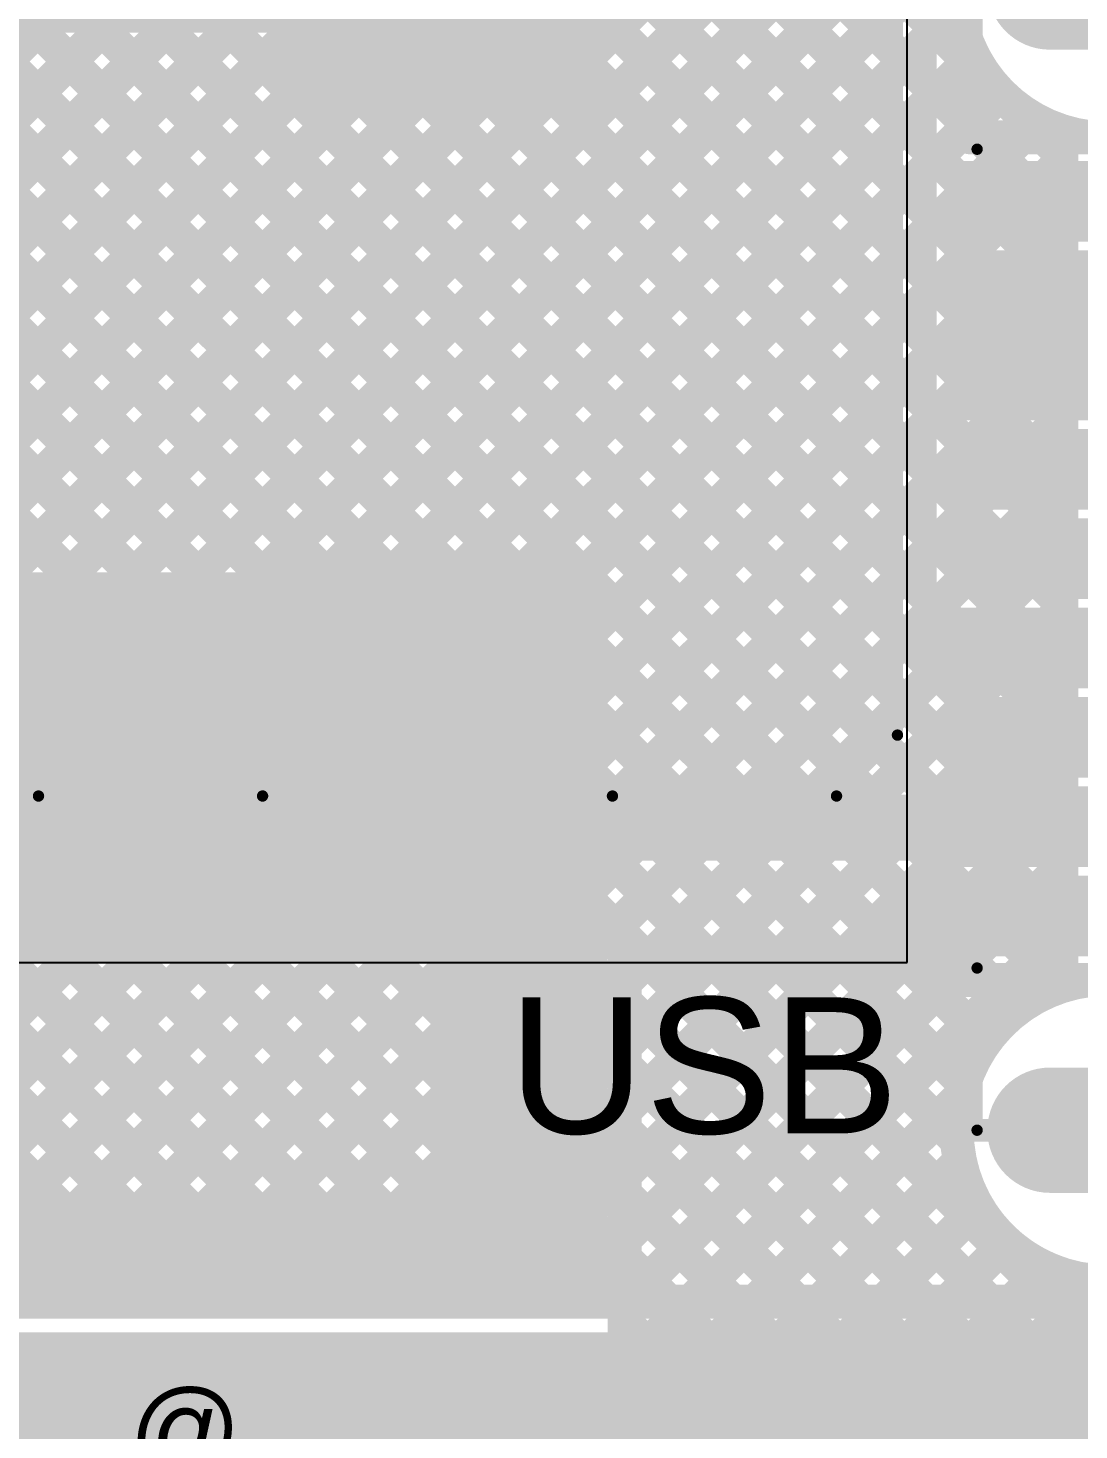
# Model space of a CAD drawing. Header units: millimetres. Extents: x -0.27 to 3.22, y -0.27 to 1.91.
# Drawn here: x 2.23 to 2.693, y 0.88 to 1.498 of the extents above; entities that cross this region are included whole.
import ezdxf

# ---------------------------------------------------------------- set-up
doc = ezdxf.new("R2010")
doc.units = ezdxf.units.MM
doc.header["$MEASUREMENT"] = 0
for name, color, linetype in [('BottomLayer', 5, 'Continuous'), ('BottomSolder', 6, 'Continuous'), ('MultiLayer', 9, 'Continuous'), ('PadHoleLayer', 156, 'Continuous'), ('TopLayer', 1, 'Continuous'), ('TopOverlay', 2, 'Continuous'), ('TopPaste', 8, 'Continuous'), ('TopSolder', 216, 'Continuous')]:
    doc.layers.add(name, color=color, linetype=linetype)
doc.styles.add('Arial', font='', dxfattribs={"height": 0.2})
doc.styles.get('Arial').set_extended_font_data('Arial')

# ---------------------------------------------------------------- blocks, each defined once
blk = doc.blocks.new('U231_091N_4BLRA00_S_1')
at = {"layer": 'BottomLayer'}
h = blk.add_hatch(color=5, dxfattribs=at)
edge = h.paths.add_edge_path()
edge.add_arc((-0.25197, 0.04429), 0.02362, 180, 360)
edge.add_line((-0.22835, 0.04429), (-0.22835, 0.12303))
edge.add_arc((-0.25197, 0.12303), 0.02362, 0, 180)
edge.add_line((-0.27559, 0.12303), (-0.27559, 0.04429))
h = blk.add_hatch(color=5, dxfattribs=at)
edge = h.paths.add_edge_path()
edge.add_arc((0.25197, 0.12303), 0.02362, 0, 180)
edge.add_line((0.22835, 0.12303), (0.22835, 0.04429))
edge.add_arc((0.25197, 0.04429), 0.02362, 180, 360)
edge.add_line((0.27559, 0.04429), (0.27559, 0.12303))
at = {"layer": 'BottomSolder'}
h = blk.add_hatch(color=6, dxfattribs=at)
edge = h.paths.add_edge_path()
edge.add_arc((-0.25197, 0.04429), 0.02762, 180, 360)
edge.add_line((-0.22435, 0.04429), (-0.22435, 0.12303))
edge.add_arc((-0.25197, 0.12303), 0.02762, 0, 180)
edge.add_line((-0.27959, 0.12303), (-0.27959, 0.04429))
h = blk.add_hatch(color=6, dxfattribs=at)
edge = h.paths.add_edge_path()
edge.add_arc((0.25197, 0.12303), 0.02762, 0, 180)
edge.add_line((0.22435, 0.12303), (0.22435, 0.04429))
edge.add_arc((0.25197, 0.04429), 0.02762, 180, 360)
edge.add_line((0.27959, 0.04429), (0.27959, 0.12303))
at = {"layer": 'MultiLayer'}
h = blk.add_hatch(color=9, dxfattribs=at)
edge = h.paths.add_edge_path()
edge.add_arc((-0.25197, 0.04429), 0.02362, 180, 360)
edge.add_line((-0.22835, 0.04429), (-0.22835, 0.12303))
edge.add_arc((-0.25197, 0.12303), 0.02362, 0, 180)
edge.add_line((-0.27559, 0.12303), (-0.27559, 0.04429))
h = blk.add_hatch(color=9, dxfattribs=at)
edge = h.paths.add_edge_path()
edge.add_arc((0.25197, 0.12303), 0.02362, 0, 180)
edge.add_line((0.22835, 0.12303), (0.22835, 0.04429))
edge.add_arc((0.25197, 0.04429), 0.02362, 180, 360)
edge.add_line((0.27559, 0.04429), (0.27559, 0.12303))
at = {"layer": 'PadHoleLayer'}
h = blk.add_hatch(color=156, dxfattribs=at)
edge = h.paths.add_edge_path()
edge.add_arc((-0.25197, 0.04626), 0.01181, 180, 360)
edge.add_line((-0.24016, 0.04626), (-0.24016, 0.12106))
edge.add_arc((-0.25197, 0.12106), 0.01181, 0, 180)
edge.add_line((-0.26378, 0.12106), (-0.26378, 0.04626))
h = blk.add_hatch(color=156, dxfattribs=at)
edge = h.paths.add_edge_path()
edge.add_arc((0.25197, 0.04626), 0.01181, 180, 360)
edge.add_line((0.26378, 0.04626), (0.26378, 0.12106))
edge.add_arc((0.25197, 0.12106), 0.01181, 0, 180)
edge.add_line((0.24016, 0.12106), (0.24016, 0.04626))
at = {"layer": 'TopLayer'}
for points in [[(-0.17126, 0.16043), (-0.1437, 0.16043), (-0.1437, 0.09744), (-0.17126, 0.09744)], [(-0.13189, 0.16043), (-0.10433, 0.16043), (-0.10433, 0.09744), (-0.13189, 0.09744)], [(-0.09252, 0.16043), (-0.06496, 0.16043), (-0.06496, 0.09744), (-0.09252, 0.09744)], [(-0.05315, 0.16043), (-0.02559, 0.16043), (-0.02559, 0.09744), (-0.05315, 0.09744)], [(-0.01378, 0.16043), (0.01378, 0.16043), (0.01378, 0.09744), (-0.01378, 0.09744)], [(0.02559, 0.16043), (0.05315, 0.16043), (0.05315, 0.09744), (0.02559, 0.09744)], [(0.06496, 0.16043), (0.09252, 0.16043), (0.09252, 0.09744), (0.06496, 0.09744)], [(0.10433, 0.16043), (0.13189, 0.16043), (0.13189, 0.09744), (0.10433, 0.09744)], [(0.1437, 0.16043), (0.17126, 0.16043), (0.17126, 0.09744), (0.1437, 0.09744)]]:
    blk.add_hatch(color=1, dxfattribs=at).paths.add_polyline_path(points)
h = blk.add_hatch(color=1, dxfattribs=at)
edge = h.paths.add_edge_path()
edge.add_arc((-0.25197, 0.04429), 0.02362, 180, 360)
edge.add_line((-0.22835, 0.04429), (-0.22835, 0.12303))
edge.add_arc((-0.25197, 0.12303), 0.02362, 0, 180)
edge.add_line((-0.27559, 0.12303), (-0.27559, 0.04429))
h = blk.add_hatch(color=1, dxfattribs=at)
edge = h.paths.add_edge_path()
edge.add_arc((0.25197, 0.12303), 0.02362, 0, 180)
edge.add_line((0.22835, 0.12303), (0.22835, 0.04429))
edge.add_arc((0.25197, 0.04429), 0.02362, 180, 360)
edge.add_line((0.27559, 0.04429), (0.27559, 0.12303))
at = {"layer": 'TopPaste'}
for points in [[(-0.17126, 0.16043), (-0.1437, 0.16043), (-0.1437, 0.09744), (-0.17126, 0.09744)], [(-0.13189, 0.16043), (-0.10433, 0.16043), (-0.10433, 0.09744), (-0.13189, 0.09744)], [(-0.09252, 0.16043), (-0.06496, 0.16043), (-0.06496, 0.09744), (-0.09252, 0.09744)], [(-0.05315, 0.16043), (-0.02559, 0.16043), (-0.02559, 0.09744), (-0.05315, 0.09744)], [(-0.01378, 0.16043), (0.01378, 0.16043), (0.01378, 0.09744), (-0.01378, 0.09744)], [(0.02559, 0.16043), (0.05315, 0.16043), (0.05315, 0.09744), (0.02559, 0.09744)], [(0.06496, 0.16043), (0.09252, 0.16043), (0.09252, 0.09744), (0.06496, 0.09744)], [(0.10433, 0.16043), (0.13189, 0.16043), (0.13189, 0.09744), (0.10433, 0.09744)], [(0.1437, 0.16043), (0.17126, 0.16043), (0.17126, 0.09744), (0.1437, 0.09744)]]:
    blk.add_hatch(color=8, dxfattribs=at).paths.add_polyline_path(points)
at = {"layer": 'TopSolder'}
for points in [[(-0.17526, 0.16443), (-0.1397, 0.16443), (-0.1397, 0.09344), (-0.17526, 0.09344)], [(-0.13589, 0.16443), (-0.10033, 0.16443), (-0.10033, 0.09344), (-0.13589, 0.09344)], [(-0.09652, 0.16443), (-0.06096, 0.16443), (-0.06096, 0.09344), (-0.09652, 0.09344)], [(-0.05715, 0.16443), (-0.02159, 0.16443), (-0.02159, 0.09344), (-0.05715, 0.09344)], [(-0.01778, 0.16443), (0.01778, 0.16443), (0.01778, 0.09344), (-0.01778, 0.09344)], [(0.02159, 0.16443), (0.05715, 0.16443), (0.05715, 0.09344), (0.02159, 0.09344)], [(0.06096, 0.16443), (0.09652, 0.16443), (0.09652, 0.09344), (0.06096, 0.09344)], [(0.10033, 0.16443), (0.13589, 0.16443), (0.13589, 0.09344), (0.10033, 0.09344)], [(0.1397, 0.16443), (0.17526, 0.16443), (0.17526, 0.09344), (0.1397, 0.09344)]]:
    blk.add_hatch(color=216, dxfattribs=at).paths.add_polyline_path(points)
h = blk.add_hatch(color=216, dxfattribs=at)
edge = h.paths.add_edge_path()
edge.add_arc((-0.25197, 0.04429), 0.02762, 180, 360)
edge.add_line((-0.22435, 0.04429), (-0.22435, 0.12303))
edge.add_arc((-0.25197, 0.12303), 0.02762, 0, 180)
edge.add_line((-0.27959, 0.12303), (-0.27959, 0.04429))
h = blk.add_hatch(color=216, dxfattribs=at)
edge = h.paths.add_edge_path()
edge.add_arc((0.25197, 0.12303), 0.02762, 0, 180)
edge.add_line((0.22435, 0.12303), (0.22435, 0.04429))
edge.add_arc((0.25197, 0.04429), 0.02762, 180, 360)
edge.add_line((0.27959, 0.04429), (0.27959, 0.12303))
at = {"layer": 'TopOverlay'}
for points, const_width in [([(-0.114, 0.17489, 1), (-0.124, 0.17489, 1)], 0.01), ([(-0.1265, 0.17489, 1), (-0.1215, 0.17489, 1)], 0.005), ([(-0.1165, 0.17489, 1), (-0.1115, 0.17489, 1)], 0.005), ([(-0.25322, 0.15516, 1), (-0.25072, 0.15516, 1)], 0.0025), ([(-0.18172, 0.15516, 1), (-0.17922, 0.15516, 1)], 0.0025), ([(0.17922, 0.15516, 1), (0.18172, 0.15516, 1)], 0.0025), ([(0.25072, 0.15516, 1), (0.25322, 0.15516, 1)], 0.0025), ([(-0.25322, -0.029, 1), (-0.25072, -0.029, 1)], 0.0025), ([(0.25072, -0.036, 1), (0.25322, -0.036, 1)], 0.0025), ([(0.01002, -0.31106, 1), (0.01502, -0.31106, 1)], 0.005), ([(-0.01248, -0.34356, 1), (-0.00748, -0.34356, 1)], 0.005), ([(0.03032, -0.34576, 1), (0.03532, -0.34576, 1)], 0.005), ([(0.01002, -0.36606, 1), (0.01502, -0.36606, 1)], 0.005), ([(0.01002, -0.36606, 1), (0.01502, -0.36606, 1)], 0.005), ([(0.01002, -0.36606, 1), (0.01502, -0.36606, 1)], 0.005), ([(-0.25322, -0.40488, 1), (-0.25072, -0.40488, 1)], 0.0025), ([(-0.25322, -0.40488, 1), (-0.25072, -0.40488, 1)], 0.0025), ([(0.25072, -0.40488, 1), (0.25322, -0.40488, 1)], 0.0025), ([(0.25072, -0.40488, 1), (0.25322, -0.40488, 1)], 0.0025)]:
    blk.add_lwpolyline(points, format="xyb", close=True, dxfattribs=dict(at, const_width=const_width))
for points, const_width in [([(-0.25197, 0.15516), (-0.18047, 0.15516)], 0.005), ([(0.18047, 0.15516), (0.25197, 0.15516)], 0.005), ([(-0.25197, -0.029), (-0.25197, -0.40488)], 0.005), ([(0.25197, -0.036), (0.25197, -0.40488)], 0.005), ([(0.01252, -0.31106), (0.01252, -0.36606)], 0.01), ([(-0.00998, -0.34356), (0.01252, -0.36606)], 0.01), ([(0.03282, -0.34576), (0.01252, -0.36606)], 0.01), ([(-0.25197, -0.40488), (0.25197, -0.40488)], 0.005)]:
    blk.add_lwpolyline(points, dxfattribs=dict(at, const_width=const_width))
blk.add_text('Board Edge', height=0.03937, dxfattribs=at).set_placement((-0.19248, -0.28794))
blk = doc.blocks.new('74437368033_158')
at = {"layer": 'TopLayer'}
for points in [[(-0.26772, 0.0689), (-0.1063, 0.0689), (-0.1063, -0.0689), (-0.26772, -0.0689)], [(0.1063, 0.0689), (0.26772, 0.0689), (0.26772, -0.0689), (0.1063, -0.0689)]]:
    blk.add_hatch(color=1, dxfattribs=at).paths.add_polyline_path(points)
at = {"layer": 'TopPaste'}
for points in [[(-0.26772, 0.0689), (-0.1063, 0.0689), (-0.1063, -0.0689), (-0.26772, -0.0689)], [(0.1063, 0.0689), (0.26772, 0.0689), (0.26772, -0.0689), (0.1063, -0.0689)]]:
    blk.add_hatch(color=8, dxfattribs=at).paths.add_polyline_path(points)
at = {"layer": 'TopSolder'}
for points in [[(-0.27172, 0.0729), (-0.1023, 0.0729), (-0.1023, -0.0729), (-0.27172, -0.0729)], [(0.1023, 0.0729), (0.27172, 0.0729), (0.27172, -0.0729), (0.1023, -0.0729)]]:
    blk.add_hatch(color=216, dxfattribs=at).paths.add_polyline_path(points)
at = {"layer": 'TopOverlay', "const_width": 0.005}
for points in [[(-0.17669, 0.20268), (-0.20354, 0.17583)], [(-0.17669, 0.20268), (0.17669, 0.20268)], [(0.17669, 0.20268), (0.20354, 0.17583)], [(-0.20354, 0.17583), (-0.20354, 0.07709)], [(0.20354, 0.17583), (0.20354, 0.07709)], [(-0.20354, -0.07709), (-0.20354, -0.17583)], [(0.20354, -0.07709), (0.20354, -0.17583)], [(-0.20354, -0.17583), (-0.17669, -0.20268)], [(0.20354, -0.17583), (0.17669, -0.20268)], [(-0.17669, -0.20268), (0.17669, -0.20268)]]:
    blk.add_lwpolyline(points, dxfattribs=at)
at = {"layer": 'TopOverlay'}
for points, const_width in [([(-0.17794, 0.20268, 1), (-0.17544, 0.20268, 1)], 0.0025), ([(-0.17794, 0.20268, 1), (-0.17544, 0.20268, 1)], 0.0025), ([(0.17544, 0.20268, 1), (0.17794, 0.20268, 1)], 0.0025), ([(0.17544, 0.20268, 1), (0.17794, 0.20268, 1)], 0.0025), ([(-0.20479, 0.17583, 1), (-0.20229, 0.17583, 1)], 0.0025), ([(-0.20479, 0.17583, 1), (-0.20229, 0.17583, 1)], 0.0025), ([(0.20229, 0.17583, 1), (0.20479, 0.17583, 1)], 0.0025), ([(0.20229, 0.17583, 1), (0.20479, 0.17583, 1)], 0.0025), ([(-0.21638, 0.08835, 1), (-0.23575, 0.08835, 1)], 0.01), ([(-0.23825, 0.08835, 1), (-0.23325, 0.08835, 1)], 0.005), ([(-0.21888, 0.08835, 1), (-0.21388, 0.08835, 1)], 0.005), ([(-0.20479, 0.07709, 1), (-0.20229, 0.07709, 1)], 0.0025), ([(0.20229, 0.07709, 1), (0.20479, 0.07709, 1)], 0.0025), ([(-0.20479, -0.07709, 1), (-0.20229, -0.07709, 1)], 0.0025), ([(0.20229, -0.07709, 1), (0.20479, -0.07709, 1)], 0.0025), ([(-0.20479, -0.17583, 1), (-0.20229, -0.17583, 1)], 0.0025), ([(-0.20479, -0.17583, 1), (-0.20229, -0.17583, 1)], 0.0025), ([(0.20229, -0.17583, 1), (0.20479, -0.17583, 1)], 0.0025), ([(0.20229, -0.17583, 1), (0.20479, -0.17583, 1)], 0.0025), ([(-0.17794, -0.20268, 1), (-0.17544, -0.20268, 1)], 0.0025), ([(-0.17794, -0.20268, 1), (-0.17544, -0.20268, 1)], 0.0025), ([(0.17544, -0.20268, 1), (0.17794, -0.20268, 1)], 0.0025), ([(0.17544, -0.20268, 1), (0.17794, -0.20268, 1)], 0.0025)]:
    blk.add_lwpolyline(points, format="xyb", close=True, dxfattribs=dict(at, const_width=const_width))

msp = doc.modelspace()

# ---------------------------------------------------------------- hatches: boundary and pattern name
at = {"layer": 'TopLayer'}
for points in [[(2.045, 1.496), (2.475, 1.496), (2.475, 1.603), (2.045, 1.603)], [(2.641, 1.325), (2.733, 1.325), (2.733, 1.397), (2.641, 1.397)], [(2.017, 1.086), (2.478, 1.086), (2.478, 1.258), (2.017, 1.258)], [(2.443, 1.131), (2.715, 1.131), (2.715, 1.16), (2.443, 1.16)], [(2.407, 0.976), (2.478, 0.976), (2.478, 1.116), (2.407, 1.116)], [(1.804, 0.93), (2.478, 0.93), (2.478, 0.983), (1.804, 0.983)], [(2.168, 0.8585), (3.082, 0.8585), (3.082, 0.8985), (2.168, 0.8985)], [(2.25583, 0.724), (2.31883, 0.724), (2.31883, 0.898), (2.25583, 0.898)]]:
    msp.add_hatch(color=1, dxfattribs=at).paths.add_polyline_path(points)

# ---------------------------------------------------------------- linework, layer by layer
at = {"layer": 'BottomLayer'}
for points, const_width in [([(1.89795, 1.805), (2.65155, 1.05139)], 0.015), ([(1.92623, 1.805), (2.66561, 1.06562)], 0.015), ([(1.95452, 1.805), (2.68416, 1.07535)], 0.015), ([(1.9828, 1.805), (2.6849, 1.1029)], 0.015), ([(2.01108, 1.805), (2.6849, 1.13118)], 0.015), ([(2.02215, 1.2291), (2.59805, 1.805)], 0.015), ([(2.02215, 1.20081), (2.62633, 1.805)], 0.015), ([(2.02215, 1.28567), (2.54148, 1.805)], 0.015), ([(2.02215, 1.25738), (2.56976, 1.805)], 0.015), ([(2.03937, 1.805), (2.6849, 1.15947)], 0.015), ([(2.06765, 1.805), (2.6849, 1.18775)], 0.015), ([(2.09594, 1.805), (2.6849, 1.21604)], 0.015), ([(2.12422, 1.805), (2.6849, 1.24432)], 0.015), ([(2.15251, 1.805), (2.6849, 1.2726)], 0.015), ([(2.18079, 1.805), (2.6849, 1.30089)], 0.015), ([(2.20907, 1.805), (2.6849, 1.32917)], 0.015), ([(2.23736, 1.805), (2.6849, 1.35746)], 0.015), ([(2.26564, 1.805), (2.6849, 1.38574)], 0.015), ([(2.29393, 1.805), (2.6849, 1.41403)], 0.015), ([(2.32221, 1.805), (2.6849, 1.44231)], 0.015), ([(2.02215, 1.17253), (2.6315, 1.78188)], 0.015), ([(2.02215, 1.14425), (2.6315, 1.7536)], 0.015), ([(2.02215, 1.11596), (2.6315, 1.72532)], 0.015), ([(1.9705, 1.70416), (2.64201, 1.03265)], 0.015), ([(2.02215, 1.08768), (2.6315, 1.69703)], 0.015), ([(1.9705, 1.67588), (2.63895, 1.00743)], 0.015), ([(2.02215, 1.05939), (2.6315, 1.66875)], 0.015), ([(1.9705, 1.64759), (2.68159, 0.9365)], 0.015), ([(2.02215, 1.03111), (2.6315, 1.64046)], 0.015), ([(1.9705, 1.61931), (2.65331, 0.9365)], 0.015), ([(2.02215, 1.00282), (2.6315, 1.61218)], 0.015), ([(1.9705, 1.59103), (2.62503, 0.9365)], 0.015), ([(2.02215, 0.97454), (2.6315, 1.58389)], 0.015), ([(2.03434, 0.95845), (2.6315, 1.55561)], 0.015), ([(2.04848, 0.94431), (2.63367, 1.5295)], 0.015), ([(2.01789, 1.51535), (2.59674, 0.9365)], 0.015), ([(2.06896, 0.9365), (2.63941, 1.50695)], 0.015), ([(2.02215, 1.48281), (2.56846, 0.9365)], 0.015), ([(2.09724, 0.9365), (2.64622, 1.48547)], 0.015), ([(2.12553, 0.9365), (2.65813, 1.4691)], 0.015), ([(2.02215, 1.45453), (2.54017, 0.9365)], 0.015), ([(2.15381, 0.9365), (2.67438, 1.45707)], 0.015), ([(2.6849, 1.0756), (2.6849, 1.45262)], 0.015), ([(2.1821, 0.9365), (2.6849, 1.43931)], 0.015), ([(2.02215, 1.42624), (2.51189, 0.9365)], 0.015), ([(2.21038, 0.9365), (2.6849, 1.41102)], 0.015), ([(2.02215, 1.39796), (2.4836, 0.9365)], 0.015), ([(2.23866, 0.9365), (2.6849, 1.38274)], 0.015), ([(2.02215, 1.36967), (2.45532, 0.9365)], 0.015), ([(2.26695, 0.9365), (2.6849, 1.35445)], 0.015), ([(2.69725, 1.357), (2.71906, 1.357)], 0.01), ([(2.02215, 1.34139), (2.42704, 0.9365)], 0.015), ([(2.29523, 0.9365), (2.6849, 1.32617)], 0.015), ([(2.02215, 1.31311), (2.39875, 0.9365)], 0.015), ([(2.32352, 0.9365), (2.6849, 1.29788)], 0.015), ([(2.02215, 1.28482), (2.37047, 0.9365)], 0.015), ([(2.3518, 0.9365), (2.6849, 1.2696)], 0.015), ([(2.02215, 1.25654), (2.34218, 0.9365)], 0.015), ([(2.38009, 0.9365), (2.6849, 1.24132)], 0.015), ([(2.02215, 1.22825), (2.3139, 0.9365)], 0.015), ([(2.40837, 0.9365), (2.6849, 1.21303)], 0.015), ([(2.02215, 1.19997), (2.28561, 0.9365)], 0.015), ([(2.43665, 0.9365), (2.6849, 1.18475)], 0.015), ([(2.02215, 1.17168), (2.25733, 0.9365)], 0.015), ([(2.46494, 0.9365), (2.6849, 1.15646)], 0.015), ([(2.02215, 1.1434), (2.22905, 0.9365)], 0.015), ([(2.49322, 0.9365), (2.6849, 1.12818)], 0.015), ([(2.52151, 0.9365), (2.6849, 1.09989)], 0.015), ([(2.54979, 0.9365), (2.64051, 1.02722)], 0.015), ([(2.64628, 1.01214), (2.71928, 1.01214)], 0.01), ([(2.57808, 0.9365), (2.64017, 0.9986)], 0.015), ([(2.60636, 0.9365), (2.64806, 0.9782)], 0.015), ([(2.63464, 0.9365), (2.66078, 0.96263)], 0.015), ([(2.66293, 0.9365), (2.67785, 0.95143)], 0.015), ([(2.69121, 0.9365), (2.70034, 0.94563)], 0.015), ([(2.05629, 0.9365), (3.06047, 0.9365)], 0.015), ([(2.042, 0.902), (3.06047, 0.902)], 0.04)]:
    msp.add_lwpolyline(points, dxfattribs=dict(at, const_width=const_width))
at = {"layer": 'BottomLayer', "const_width": 0.015}
for points in [[(2.6849, 1.45262, -0.381987), (2.64015, 1.5295)], [(2.7055, 0.94543, -0.854223), (2.6849, 1.0756)]]:
    msp.add_lwpolyline(points, format="xyb", dxfattribs=at)
at = {"layer": 'BottomLayer'}
for points, const_width in [([(2.64247, 1.48547, 1), (2.64997, 1.48547, 1)], 0.0075), ([(2.65438, 1.4691, 1), (2.66188, 1.4691, 1)], 0.0075), ([(2.67063, 1.45707, 1), (2.67813, 1.45707, 1)], 0.0075), ([(2.68115, 1.45262, 1), (2.68865, 1.45262, 1)], 0.0075), ([(2.68115, 1.45262, 1), (2.68865, 1.45262, 1)], 0.0075), ([(2.68115, 1.44231, 1), (2.68865, 1.44231, 1)], 0.0075), ([(2.68115, 1.43931, 1), (2.68865, 1.43931, 1)], 0.0075), ([(2.68115, 1.41403, 1), (2.68865, 1.41403, 1)], 0.0075), ([(2.68115, 1.41102, 1), (2.68865, 1.41102, 1)], 0.0075), ([(2.68115, 1.38574, 1), (2.68865, 1.38574, 1)], 0.0075), ([(2.68115, 1.38274, 1), (2.68865, 1.38274, 1)], 0.0075), ([(2.68115, 1.35746, 1), (2.68865, 1.35746, 1)], 0.0075), ([(2.68115, 1.35445, 1), (2.68865, 1.35445, 1)], 0.0075), ([(2.69475, 1.357, 1), (2.69975, 1.357, 1)], 0.005), ([(2.68115, 1.32917, 1), (2.68865, 1.32917, 1)], 0.0075), ([(2.68115, 1.32617, 1), (2.68865, 1.32617, 1)], 0.0075), ([(2.68115, 1.30089, 1), (2.68865, 1.30089, 1)], 0.0075), ([(2.68115, 1.29788, 1), (2.68865, 1.29788, 1)], 0.0075), ([(2.68115, 1.2726, 1), (2.68865, 1.2726, 1)], 0.0075), ([(2.68115, 1.2696, 1), (2.68865, 1.2696, 1)], 0.0075), ([(2.68115, 1.24432, 1), (2.68865, 1.24432, 1)], 0.0075), ([(2.68115, 1.24132, 1), (2.68865, 1.24132, 1)], 0.0075), ([(2.68115, 1.21604, 1), (2.68865, 1.21604, 1)], 0.0075), ([(2.68115, 1.21303, 1), (2.68865, 1.21303, 1)], 0.0075), ([(2.68115, 1.18775, 1), (2.68865, 1.18775, 1)], 0.0075), ([(2.68115, 1.18475, 1), (2.68865, 1.18475, 1)], 0.0075), ([(2.68115, 1.15947, 1), (2.68865, 1.15947, 1)], 0.0075), ([(2.68115, 1.15646, 1), (2.68865, 1.15646, 1)], 0.0075), ([(2.68115, 1.13118, 1), (2.68865, 1.13118, 1)], 0.0075), ([(2.68115, 1.12818, 1), (2.68865, 1.12818, 1)], 0.0075), ([(2.68115, 1.1029, 1), (2.68865, 1.1029, 1)], 0.0075), ([(2.68115, 1.09989, 1), (2.68865, 1.09989, 1)], 0.0075), ([(2.68041, 1.07535, 1), (2.68791, 1.07535, 1)], 0.0075), ([(2.68115, 1.0756, 1), (2.68865, 1.0756, 1)], 0.0075), ([(2.68115, 1.0756, 1), (2.68865, 1.0756, 1)], 0.0075), ([(2.66186, 1.06562, 1), (2.66936, 1.06562, 1)], 0.0075), ([(2.6478, 1.05139, 1), (2.6553, 1.05139, 1)], 0.0075), ([(2.63826, 1.03265, 1), (2.64576, 1.03265, 1)], 0.0075), ([(2.63676, 1.02722, 1), (2.64426, 1.02722, 1)], 0.0075), ([(2.6352, 1.00743, 1), (2.6427, 1.00743, 1)], 0.0075), ([(2.64378, 1.01214, 1), (2.64878, 1.01214, 1)], 0.005), ([(2.63642, 0.9986, 1), (2.64392, 0.9986, 1)], 0.0075), ([(2.64431, 0.9782, 1), (2.65181, 0.9782, 1)], 0.0075), ([(2.65703, 0.96263, 1), (2.66453, 0.96263, 1)], 0.0075), ([(2.6741, 0.95143, 1), (2.6816, 0.95143, 1)], 0.0075), ([(2.2253, 0.9365, 1), (2.2328, 0.9365, 1)], 0.0075), ([(2.23491, 0.9365, 1), (2.24241, 0.9365, 1)], 0.0075), ([(2.25358, 0.9365, 1), (2.26108, 0.9365, 1)], 0.0075), ([(2.2632, 0.9365, 1), (2.2707, 0.9365, 1)], 0.0075), ([(2.28186, 0.9365, 1), (2.28936, 0.9365, 1)], 0.0075), ([(2.29148, 0.9365, 1), (2.29898, 0.9365, 1)], 0.0075), ([(2.31015, 0.9365, 1), (2.31765, 0.9365, 1)], 0.0075), ([(2.31977, 0.9365, 1), (2.32727, 0.9365, 1)], 0.0075), ([(2.33843, 0.9365, 1), (2.34593, 0.9365, 1)], 0.0075), ([(2.34805, 0.9365, 1), (2.35555, 0.9365, 1)], 0.0075), ([(2.36672, 0.9365, 1), (2.37422, 0.9365, 1)], 0.0075), ([(2.37634, 0.9365, 1), (2.38384, 0.9365, 1)], 0.0075), ([(2.395, 0.9365, 1), (2.4025, 0.9365, 1)], 0.0075), ([(2.40462, 0.9365, 1), (2.41212, 0.9365, 1)], 0.0075), ([(2.42329, 0.9365, 1), (2.43079, 0.9365, 1)], 0.0075), ([(2.4329, 0.9365, 1), (2.4404, 0.9365, 1)], 0.0075), ([(2.45157, 0.9365, 1), (2.45907, 0.9365, 1)], 0.0075), ([(2.46119, 0.9365, 1), (2.46869, 0.9365, 1)], 0.0075), ([(2.47985, 0.9365, 1), (2.48735, 0.9365, 1)], 0.0075), ([(2.48947, 0.9365, 1), (2.49697, 0.9365, 1)], 0.0075), ([(2.50814, 0.9365, 1), (2.51564, 0.9365, 1)], 0.0075), ([(2.51776, 0.9365, 1), (2.52526, 0.9365, 1)], 0.0075), ([(2.53642, 0.9365, 1), (2.54392, 0.9365, 1)], 0.0075), ([(2.54604, 0.9365, 1), (2.55354, 0.9365, 1)], 0.0075), ([(2.56471, 0.9365, 1), (2.57221, 0.9365, 1)], 0.0075), ([(2.57433, 0.9365, 1), (2.58183, 0.9365, 1)], 0.0075), ([(2.59299, 0.9365, 1), (2.60049, 0.9365, 1)], 0.0075), ([(2.60261, 0.9365, 1), (2.61011, 0.9365, 1)], 0.0075), ([(2.62128, 0.9365, 1), (2.62878, 0.9365, 1)], 0.0075), ([(2.63089, 0.9365, 1), (2.63839, 0.9365, 1)], 0.0075), ([(2.64956, 0.9365, 1), (2.65706, 0.9365, 1)], 0.0075), ([(2.65918, 0.9365, 1), (2.66668, 0.9365, 1)], 0.0075), ([(2.67784, 0.9365, 1), (2.68534, 0.9365, 1)], 0.0075), ([(2.68746, 0.9365, 1), (2.69496, 0.9365, 1)], 0.0075)]:
    msp.add_lwpolyline(points, format="xyb", close=True, dxfattribs=dict(at, const_width=const_width))
at = {"layer": 'TopLayer'}
for p, q in [((2.617, 1.086), (2.617, 1.637)), ((2.189, 1.086), (2.617, 1.086))]:
    msp.add_line(p, q, dxfattribs=at)
for points, const_width in [([(2.625, 1.2306), (2.625, 1.691)], 0.01), ([(2.6445, 1.44987), (2.6445, 1.48906)], 0.015), ([(2.6445, 1.48271), (2.67734, 1.44987)], 0.015), ([(2.6445, 1.45547), (2.65813, 1.4691)], 0.015), ([(2.6445, 1.45443), (2.64906, 1.44987)], 0.015), ([(2.66718, 1.44987), (2.67438, 1.45707)], 0.015), ([(2.6445, 1.44987), (2.69731, 1.44987)], 0.015), ([(2.69731, 1.44987), (2.72, 1.44987)], 0.015), ([(2.679, 1.30348), (2.80548, 1.30348)], 0.01), ([(2.625, 1.2306), (2.63086, 1.22474)], 0.01), ([(2.63086, 1.22474), (2.674, 1.22474)], 0.01), ([(2.617, 1.1165), (2.628, 1.1165)], 0.015), ([(2.617, 1.086), (2.617, 1.1165)], 0.015), ([(2.617, 1.11423), (2.628, 1.10323)], 0.015), ([(2.628, 1.07835), (2.628, 1.1165)], 0.015), ([(2.617, 1.08856), (2.628, 1.09957)], 0.015), ([(2.4925, 1.08078), (2.4925, 1.086)], 0.015), ([(2.4925, 1.08078), (2.4925, 1.086)], 0.015), ([(2.4925, 1.0772), (2.5013, 1.086)], 0.015), ([(2.4925, 0.99235), (2.58615, 1.086)], 0.015), ([(2.4925, 0.96406), (2.61444, 1.086)], 0.015), ([(2.4925, 1.04891), (2.52959, 1.086)], 0.015), ([(2.4925, 1.02063), (2.55787, 1.086)], 0.015), ([(2.4925, 1.0715), (2.4925, 1.08078)], 0.015), ([(2.4925, 1.0715), (2.4925, 1.08078)], 0.015), ([(2.4934, 1.086), (2.617, 1.086)], 0.015), ([(2.4934, 1.08078), (2.4934, 1.086)], 0.015), ([(2.50381, 1.086), (2.67681, 0.913)], 0.015), ([(2.53209, 1.086), (2.70509, 0.913)], 0.015), ([(2.56038, 1.086), (2.63895, 1.00743)], 0.015), ([(2.58866, 1.086), (2.64201, 1.03265)], 0.015), ([(2.61695, 1.086), (2.65155, 1.05139)], 0.015), ([(2.4925, 0.93578), (2.63507, 1.07835)], 0.015), ([(2.49801, 0.913), (2.66336, 1.07835)], 0.015), ([(2.628, 1.07835), (2.69731, 1.07835)], 0.015), ([(2.65288, 1.07835), (2.66561, 1.06562)], 0.015), ([(2.68117, 1.07835), (2.68416, 1.07535)], 0.015), ([(2.69731, 1.07835), (2.72, 1.07835)], 0.015), ([(2.4925, 0.9975), (2.4925, 1.0715)], 0.015), ([(2.4925, 1.06903), (2.64853, 0.913)], 0.015), ([(2.4925, 1.04074), (2.62024, 0.913)], 0.015), ([(2.52629, 0.913), (2.64051, 1.02722)], 0.015), ([(2.4925, 1.01246), (2.59196, 0.913)], 0.015), ([(2.64628, 1.01214), (2.71928, 1.01214)], 0.01), ([(2.4925, 0.9615), (2.4925, 0.9975)], 0.015), ([(2.4925, 0.9615), (2.4925, 0.9975)], 0.015), ([(2.55458, 0.913), (2.64017, 0.9986)], 0.015), ([(2.4925, 0.98417), (2.56367, 0.913)], 0.015), ([(2.58286, 0.913), (2.64806, 0.9782)], 0.015), ([(2.4925, 0.9155), (2.4925, 0.9615)], 0.015), ([(2.61114, 0.913), (2.66078, 0.96263)], 0.015), ([(2.4925, 0.95589), (2.53539, 0.913)], 0.015), ([(2.63943, 0.913), (2.67785, 0.95143)], 0.015), ([(2.66771, 0.913), (2.68769, 0.93297)], 0.015), ([(2.4925, 0.9276), (2.5071, 0.913)], 0.015), ([(2.69388, 0.92454), (2.70542, 0.913)], 0.015), ([(2.12956, 0.9155), (2.4925, 0.9155)], 0.015), ([(2.22176, 0.9155), (2.22426, 0.913)], 0.015), ([(2.24345, 0.913), (2.24595, 0.9155)], 0.015), ([(2.25005, 0.9155), (2.25255, 0.913)], 0.015), ([(2.27173, 0.913), (2.27423, 0.9155)], 0.015), ([(2.27833, 0.9155), (2.28083, 0.913)], 0.015), ([(2.30002, 0.913), (2.30252, 0.9155)], 0.015), ([(2.30661, 0.9155), (2.30911, 0.913)], 0.015), ([(2.3283, 0.913), (2.3308, 0.9155)], 0.015), ([(2.3349, 0.9155), (2.3374, 0.913)], 0.015), ([(2.35659, 0.913), (2.35909, 0.9155)], 0.015), ([(2.36318, 0.9155), (2.36568, 0.913)], 0.015), ([(2.38487, 0.913), (2.38737, 0.9155)], 0.015), ([(2.39147, 0.9155), (2.39397, 0.913)], 0.015), ([(2.41315, 0.913), (2.41565, 0.9155)], 0.015), ([(2.41975, 0.9155), (2.42225, 0.913)], 0.015), ([(2.44144, 0.913), (2.44394, 0.9155)], 0.015), ([(2.44804, 0.9155), (2.45054, 0.913)], 0.015), ([(2.46972, 0.913), (2.47222, 0.9155)], 0.015), ([(2.47632, 0.9155), (2.47882, 0.913)], 0.015), ([(2.696, 0.913), (2.70071, 0.91771)], 0.015), ([(2.2175, 0.913), (2.70542, 0.913)], 0.015)]:
    msp.add_lwpolyline(points, dxfattribs=dict(at, const_width=const_width))
for points, const_width in [([(2.64075, 1.48906, 1), (2.64825, 1.48906, 1)], 0.0075), ([(2.64075, 1.48906, 1), (2.64825, 1.48906, 1)], 0.0075), ([(2.64075, 1.48271, 1), (2.64825, 1.48271, 1)], 0.0075), ([(2.65438, 1.4691, 1), (2.66188, 1.4691, 1)], 0.0075), ([(2.64075, 1.45547, 1), (2.64825, 1.45547, 1)], 0.0075), ([(2.64075, 1.45443, 1), (2.64825, 1.45443, 1)], 0.0075), ([(2.67063, 1.45707, 1), (2.67813, 1.45707, 1)], 0.0075), ([(2.64075, 1.44987, 1), (2.64825, 1.44987, 1)], 0.0075), ([(2.64075, 1.44987, 1), (2.64825, 1.44987, 1)], 0.0075), ([(2.64531, 1.44987, 1), (2.65281, 1.44987, 1)], 0.0075), ([(2.66343, 1.44987, 1), (2.67093, 1.44987, 1)], 0.0075), ([(2.67359, 1.44987, 1), (2.68109, 1.44987, 1)], 0.0075), ([(2.69356, 1.44987, 1), (2.70106, 1.44987, 1)], 0.0075), ([(2.69356, 1.44987, 1), (2.70106, 1.44987, 1)], 0.0075), ([(2.69356, 1.44987, 1), (2.70106, 1.44987, 1)], 0.0075), ([(2.6765, 1.30348, 1), (2.6815, 1.30348, 1)], 0.005), ([(2.6225, 1.2306, 1), (2.6275, 1.2306, 1)], 0.005), ([(2.6225, 1.2306, 1), (2.6275, 1.2306, 1)], 0.005), ([(2.62836, 1.22474, 1), (2.63336, 1.22474, 1)], 0.005), ([(2.62836, 1.22474, 1), (2.63336, 1.22474, 1)], 0.005), ([(2.6715, 1.22474, 1), (2.6765, 1.22474, 1)], 0.005), ([(2.61325, 1.1165, 1), (2.62075, 1.1165, 1)], 0.0075), ([(2.61325, 1.1165, 1), (2.62075, 1.1165, 1)], 0.0075), ([(2.61325, 1.11423, 1), (2.62075, 1.11423, 1)], 0.0075), ([(2.62425, 1.1165, 1), (2.63175, 1.1165, 1)], 0.0075), ([(2.62425, 1.1165, 1), (2.63175, 1.1165, 1)], 0.0075), ([(2.62425, 1.10323, 1), (2.63175, 1.10323, 1)], 0.0075), ([(2.62425, 1.09957, 1), (2.63175, 1.09957, 1)], 0.0075), ([(2.61325, 1.08856, 1), (2.62075, 1.08856, 1)], 0.0075), ([(2.48875, 1.086, 1), (2.49625, 1.086, 1)], 0.0075), ([(2.48875, 1.086, 1), (2.49625, 1.086, 1)], 0.0075), ([(2.48875, 1.08078, 1), (2.49625, 1.08078, 1)], 0.0075), ([(2.48875, 1.08078, 1), (2.49625, 1.08078, 1)], 0.0075), ([(2.48875, 1.08078, 1), (2.49625, 1.08078, 1)], 0.0075), ([(2.48875, 1.08078, 1), (2.49625, 1.08078, 1)], 0.0075), ([(2.48965, 1.086, 1), (2.49715, 1.086, 1)], 0.0075), ([(2.48965, 1.086, 1), (2.49715, 1.086, 1)], 0.0075), ([(2.48965, 1.08078, 1), (2.49715, 1.08078, 1)], 0.0075), ([(2.49755, 1.086, 1), (2.50505, 1.086, 1)], 0.0075), ([(2.50006, 1.086, 1), (2.50756, 1.086, 1)], 0.0075), ([(2.52584, 1.086, 1), (2.53334, 1.086, 1)], 0.0075), ([(2.52834, 1.086, 1), (2.53584, 1.086, 1)], 0.0075), ([(2.55412, 1.086, 1), (2.56162, 1.086, 1)], 0.0075), ([(2.55663, 1.086, 1), (2.56413, 1.086, 1)], 0.0075), ([(2.5824, 1.086, 1), (2.5899, 1.086, 1)], 0.0075), ([(2.58491, 1.086, 1), (2.59241, 1.086, 1)], 0.0075), ([(2.61069, 1.086, 1), (2.61819, 1.086, 1)], 0.0075), ([(2.6132, 1.086, 1), (2.6207, 1.086, 1)], 0.0075), ([(2.61325, 1.086, 1), (2.62075, 1.086, 1)], 0.0075), ([(2.61325, 1.086, 1), (2.62075, 1.086, 1)], 0.0075), ([(2.48875, 1.0772, 1), (2.49625, 1.0772, 1)], 0.0075), ([(2.62425, 1.07835, 1), (2.63175, 1.07835, 1)], 0.0075), ([(2.62425, 1.07835, 1), (2.63175, 1.07835, 1)], 0.0075), ([(2.63132, 1.07835, 1), (2.63882, 1.07835, 1)], 0.0075), ([(2.64913, 1.07835, 1), (2.65663, 1.07835, 1)], 0.0075), ([(2.65961, 1.07835, 1), (2.66711, 1.07835, 1)], 0.0075), ([(2.67742, 1.07835, 1), (2.68492, 1.07835, 1)], 0.0075), ([(2.68041, 1.07535, 1), (2.68791, 1.07535, 1)], 0.0075), ([(2.69356, 1.07835, 1), (2.70106, 1.07835, 1)], 0.0075), ([(2.69356, 1.07835, 1), (2.70106, 1.07835, 1)], 0.0075), ([(2.69356, 1.07835, 1), (2.70106, 1.07835, 1)], 0.0075), ([(2.48875, 1.0715, 1), (2.49625, 1.0715, 1)], 0.0075), ([(2.48875, 1.0715, 1), (2.49625, 1.0715, 1)], 0.0075), ([(2.48875, 1.0715, 1), (2.49625, 1.0715, 1)], 0.0075), ([(2.48875, 1.06903, 1), (2.49625, 1.06903, 1)], 0.0075), ([(2.66186, 1.06562, 1), (2.66936, 1.06562, 1)], 0.0075), ([(2.6478, 1.05139, 1), (2.6553, 1.05139, 1)], 0.0075), ([(2.48875, 1.04891, 1), (2.49625, 1.04891, 1)], 0.0075), ([(2.48875, 1.04074, 1), (2.49625, 1.04074, 1)], 0.0075), ([(2.63826, 1.03265, 1), (2.64576, 1.03265, 1)], 0.0075), ([(2.63676, 1.02722, 1), (2.64426, 1.02722, 1)], 0.0075), ([(2.48875, 1.02063, 1), (2.49625, 1.02063, 1)], 0.0075), ([(2.48875, 1.01246, 1), (2.49625, 1.01246, 1)], 0.0075), ([(2.6352, 1.00743, 1), (2.6427, 1.00743, 1)], 0.0075), ([(2.64378, 1.01214, 1), (2.64878, 1.01214, 1)], 0.005), ([(2.48875, 0.9975, 1), (2.49625, 0.9975, 1)], 0.0075), ([(2.48875, 0.9975, 1), (2.49625, 0.9975, 1)], 0.0075), ([(2.48875, 0.9975, 1), (2.49625, 0.9975, 1)], 0.0075), ([(2.63642, 0.9986, 1), (2.64392, 0.9986, 1)], 0.0075), ([(2.48875, 0.99235, 1), (2.49625, 0.99235, 1)], 0.0075), ([(2.48875, 0.98417, 1), (2.49625, 0.98417, 1)], 0.0075), ([(2.64431, 0.9782, 1), (2.65181, 0.9782, 1)], 0.0075), ([(2.48875, 0.96406, 1), (2.49625, 0.96406, 1)], 0.0075), ([(2.48875, 0.9615, 1), (2.49625, 0.9615, 1)], 0.0075), ([(2.48875, 0.9615, 1), (2.49625, 0.9615, 1)], 0.0075), ([(2.48875, 0.9615, 1), (2.49625, 0.9615, 1)], 0.0075), ([(2.65703, 0.96263, 1), (2.66453, 0.96263, 1)], 0.0075), ([(2.48875, 0.95589, 1), (2.49625, 0.95589, 1)], 0.0075), ([(2.6741, 0.95143, 1), (2.6816, 0.95143, 1)], 0.0075), ([(2.68003, 0.94906, 1), (2.68753, 0.94906, 1)], 0.0075), ([(2.68003, 0.94893, 1), (2.68753, 0.94893, 1)], 0.0075), ([(2.68003, 0.94893, 1), (2.68753, 0.94893, 1)], 0.0075), ([(2.48875, 0.93578, 1), (2.49625, 0.93578, 1)], 0.0075), ([(2.68394, 0.93297, 1), (2.69144, 0.93297, 1)], 0.0075), ([(2.48875, 0.9276, 1), (2.49625, 0.9276, 1)], 0.0075), ([(2.69013, 0.92454, 1), (2.69763, 0.92454, 1)], 0.0075), ([(2.69013, 0.92454, 1), (2.69763, 0.92454, 1)], 0.0075), ([(2.69013, 0.92454, 1), (2.69763, 0.92454, 1)], 0.0075), ([(2.2422, 0.9155, 1), (2.2497, 0.9155, 1)], 0.0075), ([(2.2463, 0.9155, 1), (2.2538, 0.9155, 1)], 0.0075), ([(2.27048, 0.9155, 1), (2.27798, 0.9155, 1)], 0.0075), ([(2.27458, 0.9155, 1), (2.28208, 0.9155, 1)], 0.0075), ([(2.29877, 0.9155, 1), (2.30627, 0.9155, 1)], 0.0075), ([(2.30286, 0.9155, 1), (2.31036, 0.9155, 1)], 0.0075), ([(2.32705, 0.9155, 1), (2.33455, 0.9155, 1)], 0.0075), ([(2.33115, 0.9155, 1), (2.33865, 0.9155, 1)], 0.0075), ([(2.35534, 0.9155, 1), (2.36284, 0.9155, 1)], 0.0075), ([(2.35943, 0.9155, 1), (2.36693, 0.9155, 1)], 0.0075), ([(2.38362, 0.9155, 1), (2.39112, 0.9155, 1)], 0.0075), ([(2.38772, 0.9155, 1), (2.39522, 0.9155, 1)], 0.0075), ([(2.4119, 0.9155, 1), (2.4194, 0.9155, 1)], 0.0075), ([(2.416, 0.9155, 1), (2.4235, 0.9155, 1)], 0.0075), ([(2.44019, 0.9155, 1), (2.44769, 0.9155, 1)], 0.0075), ([(2.44429, 0.9155, 1), (2.45179, 0.9155, 1)], 0.0075), ([(2.46847, 0.9155, 1), (2.47597, 0.9155, 1)], 0.0075), ([(2.47257, 0.9155, 1), (2.48007, 0.9155, 1)], 0.0075), ([(2.48875, 0.9155, 1), (2.49625, 0.9155, 1)], 0.0075), ([(2.48875, 0.9155, 1), (2.49625, 0.9155, 1)], 0.0075), ([(2.22051, 0.913, 1), (2.22801, 0.913, 1)], 0.0075), ([(2.2397, 0.913, 1), (2.2472, 0.913, 1)], 0.0075), ([(2.2488, 0.913, 1), (2.2563, 0.913, 1)], 0.0075), ([(2.26798, 0.913, 1), (2.27548, 0.913, 1)], 0.0075), ([(2.27708, 0.913, 1), (2.28458, 0.913, 1)], 0.0075), ([(2.29627, 0.913, 1), (2.30377, 0.913, 1)], 0.0075), ([(2.30536, 0.913, 1), (2.31286, 0.913, 1)], 0.0075), ([(2.32455, 0.913, 1), (2.33205, 0.913, 1)], 0.0075), ([(2.33365, 0.913, 1), (2.34115, 0.913, 1)], 0.0075), ([(2.35284, 0.913, 1), (2.36034, 0.913, 1)], 0.0075), ([(2.36193, 0.913, 1), (2.36943, 0.913, 1)], 0.0075), ([(2.38112, 0.913, 1), (2.38862, 0.913, 1)], 0.0075), ([(2.39022, 0.913, 1), (2.39772, 0.913, 1)], 0.0075), ([(2.4094, 0.913, 1), (2.4169, 0.913, 1)], 0.0075), ([(2.4185, 0.913, 1), (2.426, 0.913, 1)], 0.0075), ([(2.43769, 0.913, 1), (2.44519, 0.913, 1)], 0.0075), ([(2.44679, 0.913, 1), (2.45429, 0.913, 1)], 0.0075), ([(2.46597, 0.913, 1), (2.47347, 0.913, 1)], 0.0075), ([(2.47507, 0.913, 1), (2.48257, 0.913, 1)], 0.0075), ([(2.49426, 0.913, 1), (2.50176, 0.913, 1)], 0.0075), ([(2.50335, 0.913, 1), (2.51085, 0.913, 1)], 0.0075), ([(2.52254, 0.913, 1), (2.53004, 0.913, 1)], 0.0075), ([(2.53164, 0.913, 1), (2.53914, 0.913, 1)], 0.0075), ([(2.55083, 0.913, 1), (2.55833, 0.913, 1)], 0.0075), ([(2.55992, 0.913, 1), (2.56742, 0.913, 1)], 0.0075), ([(2.57911, 0.913, 1), (2.58661, 0.913, 1)], 0.0075), ([(2.58821, 0.913, 1), (2.59571, 0.913, 1)], 0.0075), ([(2.60739, 0.913, 1), (2.61489, 0.913, 1)], 0.0075), ([(2.61649, 0.913, 1), (2.62399, 0.913, 1)], 0.0075), ([(2.63568, 0.913, 1), (2.64318, 0.913, 1)], 0.0075), ([(2.64478, 0.913, 1), (2.65228, 0.913, 1)], 0.0075), ([(2.66396, 0.913, 1), (2.67146, 0.913, 1)], 0.0075), ([(2.67306, 0.913, 1), (2.68056, 0.913, 1)], 0.0075), ([(2.69225, 0.913, 1), (2.69975, 0.913, 1)], 0.0075)]:
    msp.add_lwpolyline(points, format="xyb", close=True, dxfattribs=dict(at, const_width=const_width))
at = {"layer": 'TopLayer', "const_width": 0.015}
for points in [[(2.69731, 1.44987, -0.263561), (2.6445, 1.48906)], [(2.68378, 0.94906, -0.795093), (2.69731, 1.07835)], [(2.69388, 0.92454, -0.198912), (2.68378, 0.94893)], [(2.69388, 0.92454, -0.198912), (2.68378, 0.94893)]]:
    msp.add_lwpolyline(points, format="xyb", dxfattribs=at)

# ---------------------------------------------------------------- block references
at = {"rotation": 90}
for name, p in [('74437368033_158', (2.41, 1.363)), ('U231_091N_4BLRA00_S_1', (2.80294, 1.26411))]:
    msp.add_blockref(name, p, dxfattribs=at)

# ---------------------------------------------------------------- texts
at = {"layer": 'TopOverlay', "style": 'Arial'}
for s, height, p in [('USB', 0.06, (2.441, 1.0107)), ('@', 0.035, (2.274, 0.8625))]:
    msp.add_text(s, height=height, rotation=360, dxfattribs=at).set_placement(p)

doc.saveas('drawing.dxf')
